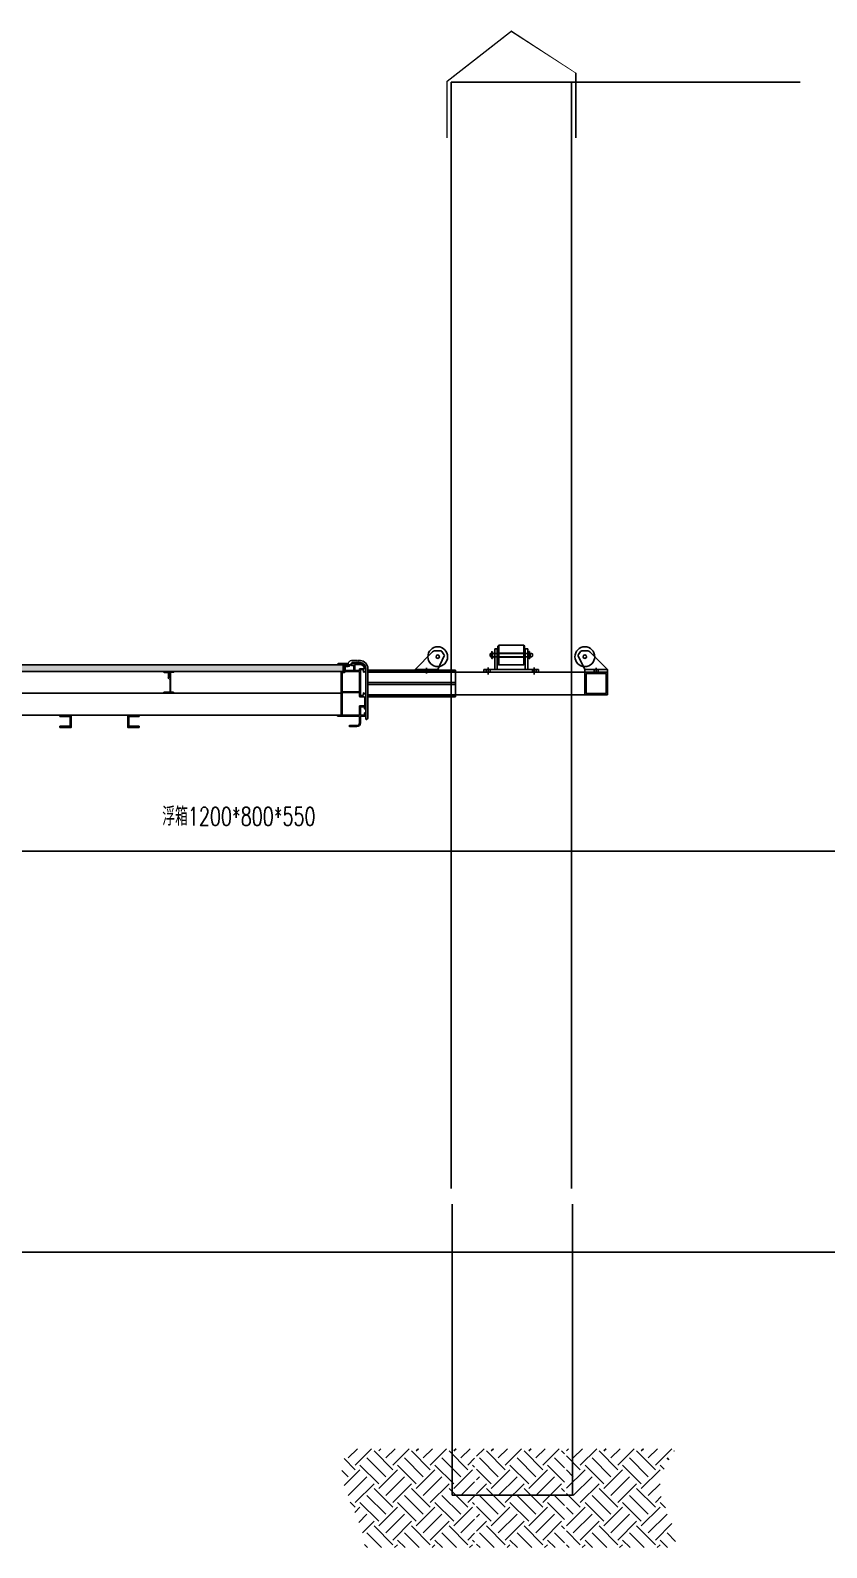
# Model space of a CAD drawing. Header units: millimetres. Extents: x -1612139 to -1300424, y 1145038 to 1536160.
# Drawn here: x -1482364 to -1479549, y 1193859 to 1199223 of the extents above; entities that cross this region are included whole.
import ezdxf

# ---------------------------------------------------------------- set-up
doc = ezdxf.new("R2010")
doc.units = ezdxf.units.MM
doc.header["$LTSCALE"] = 1000
for name, pattern in [('( Border )', [21, 6, -3, 6, -3, 0, -3]), ('CENTER2', [28.574999999999992, 19.05, -3.174999999999998, 3.174999999999998, -3.174999999999998]), ('DASHED2', [9.524999999999995, 6.349999999999998, -3.174999999999998])]:
    doc.linetypes.add(name, pattern=pattern)
doc.layers.get('0').update_dxf_attribs({"linetype": 'CONTINUOUS'})
for name, color, linetype in [('PUB_DIM', 3, 'CONTINUOUS'), ('W-STEEL_KEEL钢龙骨', 5, 'CONTINUOUS'), ('ZJ', 251, 'CONTINUOUS'), ('中实线', 1, 'CONTINUOUS'), ('固定锚', 5, 'CONTINUOUS'), ('结构', 1, 'CONTINUOUS')]:
    doc.layers.add(name, color=color, linetype=linetype)
doc.styles.get("Standard").update_dxf_attribs({"font": 'simplex.shx', "width": 0.7, "bigfont": 'hztxt.shx'})

# ---------------------------------------------------------------- blocks, each defined once
blk = doc.blocks.new('*U92')
blk.add_lwpolyline([(-12, 0), (-12, 2.5), (12, 2.5), (12, 0)], close=True)
blk = doc.blocks.new('*U24')
at = {"color": 8, "linetype": 'Continuous', "lineweight": 15}
for p, q in [((-1.027192569659443, 1.914682352941182), (-2.116227863777091, 0.9573411764705992)), ((0, 1.449999999999999), (0, -1.449999999999999)), ((-1.027192569659409, -1.914682352941147), (-2.116227863777091, -0.9573411764705652))]:
    blk.add_line(p, q, dxfattribs=at)
at = {"color": 7, "linetype": 'Continuous', "lineweight": 15}
for p, q in [((16, 1.449999999999999), (0, 1.449999999999999)), ((0, 1.73e-14), (18.50810810810811, 3.13e-14)), ((16, 1.449999999999999), (16, 1.73e-14)), ((18.50810810810813, -1.449999999999985), (18.50810810810811, 3.13e-14)), ((3.47e-14, -1.449999999999999), (18.50810810810813, -1.449999999999985))]:
    blk.add_line(p, q, dxfattribs=at)
for centre, radius, start, end in [((-3.205263157894775, 1.73e-14), 2.900000000000033, 41.31782012661325, 318.6821798733868), ((-3.205263157894775, 1.73e-14), 1.45000000000001, 41.31782012661325, 318.6821798733868), ((0, 2.817659279778462), 2.817659279778443, 221.3178201266143, 270), ((0, -2.817659279778427), 2.817659279778443, 90, 138.6821798733832), ((0, 2.817659279778462), 1.367659279778462, 221.3178201266143, 270), ((0, -2.817659279778427), 1.367659279778427, 90, 138.6821798733832)]:
    blk.add_arc(centre, radius, start, end, dxfattribs=at)
blk = doc.blocks.new('5632.')
for p, q in [((865972.7577480647, -129944.8268070182), (865995.8249615186, -129992.1216033775)), ((865980.8735029197, -129928.5214834217), (865973.7819724404, -129939.0348313285)), ((866075.8249615186, -129992.1216033775), (866013.753893707, -129930.0505355656))]:
    blk.add_line(p, q)
at = {"color": 0}
for p, q in [((866006.682825895, -129927.1216033775), (865984.3432487755, -129927.1216033775)), ((866075.8249615186, -129992.1216033775), (865995.8249615186, -129992.1216033775)), ((865995.8249615186, -129992.1216033775), (865995.8249615186, -130002.1216033775)), ((865995.8249615186, -130002.1216033775), (866075.8249615186, -130002.1216033775)), ((866075.8249615186, -130002.1216033775), (866075.8249615186, -129992.1216033775))]:
    blk.add_line(p, q, dxfattribs=at)
for radius in [35, 6]:
    blk.add_circle((865995.8249615186, -129947.3343983071), radius)
for centre, radius, start, end in [((865977.2517182962, -129942.6349512843), 5, 133.943538768999, 205.9999999985835), ((865984.3432487755, -129932.1216033775), 5, 90, 133.943538768999), ((866006.682825895, -129937.1216033775), 10, 45, 90)]:
    blk.add_arc(centre, radius, start, end)
blk = doc.blocks.new('0321')
for p, q in [((652261.2536547338, -254661.6556131152), (652261.2536547338, -254971.3788769754)), ((652261.2536547338, -254661.6556131152), (652269.2536547338, -254661.6556131152)), ((652269.2536547338, -254661.6556131152), (652269.2536547338, -254971.3788769754)), ((652261.2536547338, -254971.3788769754), (652269.2536547338, -254971.3788769754))]:
    blk.add_line(p, q)
blk = doc.blocks.new('$matou$00000085')
at = {"color": 0, "lineweight": 5}
for p, q in [((-17.49999999930151, 35.99999999892316, 1e-08), (-17.49999999930151, 36.99999999985448, 1e-08)), ((-4.250000000698492, 33.55000000059954, 1e-08), (-4.250000000698492, 35.00008765407256, 1e-08)), ((-1.171370126772672, 13.17157287508599, 1e-08), (-3.499999999767169, 13.17157287508599, 1e-08))]:
    blk.add_line(p, q, dxfattribs=at)
at = {"color": 0, "lineweight": 0, "ltscale": 0.5}
blk.add_arc((-1.506912039127201, 17.22837326055742, 1e-08), 4.07065323290344, 274.7282272451005, 349.8472424759904, dxfattribs=at)
at = {"layer": '结构', "color": 0, "linetype": 'ByBlock', "lineweight": 0, "ltscale": 0.5}
for p, q in [((-7.249999999301508, 37.99999999892316, 1e-08), (-16.49999999930151, 37.99999999985448, 1e-08)), ((-16.49999999930151, 34.99999999985448, 1e-08), (-8.49999999976717, 34.99999999985448, 1e-08)), ((-7.499999999767169, -34.00000000014552, 1e-08), (-7.499999999767169, 33.99999999985448, 1e-08)), ((-4.65000000060536, 33.30000000059954, 1e-08), (-4.250000000698492, 33.55000000059954, 1e-08)), ((-4.250000000698492, 33.05000000059954, 1e-08), (-4.65000000060536, 33.30000000059954, 1e-08)), ((-4.649999999674037, 31.49999999985448, 1e-08), (-4.250000000698492, 31.74999999892316, 1e-08)), ((-4.250000000698492, 31.24999999985448, 1e-08), (-4.649999999674037, 31.49999999985448, 1e-08)), ((-4.249999999767169, 31.04999999966822, 1e-08), (-4.649999999674037, 30.79999999966822, 1e-08)), ((-4.649999999674037, 30.79999999966822, 1e-08), (-4.249999999767169, 30.54999999966822, 1e-08)), ((-4.249999999767169, 29.24999999985448, 1e-08), (-4.649999999674037, 28.99999999985448, 1e-08)), ((-4.649999999674037, 28.99999999985448, 1e-08), (-4.249999999767169, 28.74999999985448, 1e-08)), ((-4.249999999767169, 25.64999999929569, 1e-08), (-4.649999999674037, 25.39999999929569, 1e-08)), ((-4.649999999674037, 25.39999999929569, 1e-08), (-4.249999999767169, 25.14999999929569, 1e-08)), ((-4.249999999767169, 23.84999999948195, 1e-08), (-4.649999999674037, 23.59999999948195, 1e-08)), ((-4.649999999674037, 23.59999999948195, 1e-08), (-4.249999999767169, 23.34999999948195, 1e-08)), ((-4.249999999767169, 22.04999999966822, 1e-08), (-4.649999999674037, 21.79999999966822, 1e-08)), ((-4.649999999674037, 21.79999999966822, 1e-08), (-4.249999999767169, 21.54999999966822, 1e-08)), ((-4.249999999767169, 20.24999999985448, 1e-08), (-4.649999999674037, 19.99999999985448, 1e-08)), ((-4.649999999674037, 19.99999999985448, 1e-08), (-4.249999999767169, 19.74999999985448, 1e-08)), ((-4.249999999767169, 27.44999999910942, 1e-08), (-4.64910789183341, 27.20055756703368, 1e-08)), ((-4.64910789183341, 27.20055756703368, 1e-08), (-4.249999999767169, 26.94999999910942, 1e-08)), ((-4.499999999767169, -34.00000000014552, 1e-08), (-4.499999999767169, 12.17157287508599, 1e-08)), ((-4.250000000698492, 31.74999999892316, 1e-08), (-4.250000000698492, 33.05000000059954, 1e-08)), ((-4.249999999767169, 31.34999999948195, 1e-08), (-4.249999999767169, 31.04999999966822, 1e-08)), ((-4.249999999767169, 30.54999999966822, 1e-08), (-4.249999999767169, 29.24999999985448, 1e-08)), ((-4.249999999767169, 28.74999999985448, 1e-08), (-4.249999999767169, 27.44999999910942, 1e-08)), ((-4.249999999767169, 26.94999999910942, 1e-08), (-4.249999999767169, 25.64999999929569, 1e-08)), ((-4.249999999767169, 25.14999999929569, 1e-08), (-4.249999999767169, 23.84999999948195, 1e-08)), ((-4.249999999767169, 23.34999999948195, 1e-08), (-4.249999999767169, 22.04999999966822, 1e-08)), ((-4.249999999767169, 21.54999999966822, 1e-08), (-4.249999999767169, 20.24999999985448, 1e-08)), ((-4.249999999767169, 19.74999999985448, 1e-08), (-4.249999999767169, 19.20000000004075, 1e-08)), ((-0.7499999988358468, 33.55000000059954, 1e-08), (-0.7499999988358468, 35.00008765407256, 1e-08)), ((-0.349999998928979, 33.30000000059954, 1e-08), (-0.7499999988358468, 33.55000000059954, 1e-08)), ((-0.7499999988358468, 33.05000000059954, 1e-08), (-0.349999998928979, 33.30000000059954, 1e-08)), ((-0.7499999988358468, 31.74999999892316, 1e-08), (-0.7499999988358468, 33.05000000059954, 1e-08)), ((-0.3499999998603016, 31.49999999985448, 1e-08), (-0.7499999988358468, 31.74999999892316, 1e-08)), ((-0.7499999988358468, 31.24999999985448, 1e-08), (-0.3499999998603016, 31.49999999985448, 1e-08)), ((-0.7499999997671694, 29.94999999910942, 1e-08), (-0.7499999988358468, 31.24999999985448, 1e-08)), ((-0.3499999998603016, 29.69999999910942, 1e-08), (-0.7499999997671694, 29.94999999910942, 1e-08)), ((-0.7499999997671694, 29.44999999910942, 1e-08), (-0.3499999998603016, 29.69999999910942, 1e-08)), ((-0.7499999997671694, 28.14999999929569, 1e-08), (-0.7499999997671694, 29.44999999910942, 1e-08)), ((-0.3499999998603016, 27.89999999929569, 1e-08), (-0.7499999997671694, 28.14999999929569, 1e-08)), ((-0.7499999997671694, 27.64999999929569, 1e-08), (-0.3499999998603016, 27.89999999929569, 1e-08)), ((-0.7499999997671694, 26.34999999948195, 1e-08), (-0.7499999997671694, 27.64999999929569, 1e-08)), ((-0.3499999998603016, 26.09999999948195, 1e-08), (-0.7499999997671694, 26.34999999948195, 1e-08)), ((-0.7499999997671694, 25.84999999948195, 1e-08), (-0.3499999998603016, 26.09999999948195, 1e-08)), ((-0.7499999997671694, 24.54999999966822, 1e-08), (-0.7499999997671694, 25.84999999948195, 1e-08)), ((-0.3499999998603016, 24.29999999966822, 1e-08), (-0.7499999997671694, 24.54999999966822, 1e-08)), ((-0.7499999997671694, 24.04999999966822, 1e-08), (-0.3499999998603016, 24.29999999966822, 1e-08)), ((-0.7499999997671694, 22.74999999985448, 1e-08), (-0.7499999997671694, 24.04999999966822, 1e-08)), ((-0.3499999998603016, 22.49999999985448, 1e-08), (-0.7499999997671694, 22.74999999985448, 1e-08)), ((-0.7499999997671694, 22.24999999985448, 1e-08), (-0.3499999998603016, 22.49999999985448, 1e-08)), ((-0.7499999997671694, 22.24999999985448, 1e-08), (-0.7499999997671694, 22.24999999985448, 1e-08)), ((-0.7499999997671694, 20.95000000004075, 1e-08), (-0.7499999997671694, 22.24999999985448, 1e-08)), ((-0.3499999998603016, 20.70000000004075, 1e-08), (-0.7499999997671694, 20.95000000004075, 1e-08)), ((-0.7499999997671694, 20.45000000004075, 1e-08), (-0.3499999998603016, 20.70000000004075, 1e-08)), ((-0.7499999997671694, 19.20000000004075, 1e-08), (-0.7499999997671694, 20.45000000004075, 1e-08)), ((2.249999999767169, 37.99999999892316, 1e-08), (16.49999999976717, 37.99999999985448, 1e-08)), ((2.500000000232831, 33.99999999985448, 1e-08), (2.500000000232831, 16.51082629204029, 1e-08)), ((16.49999999976717, 34.99999999985448, 1e-08), (3.500000000232831, 34.99999999985448, 1e-08)), ((17.49999999976717, 36.99999999985448, 1e-08), (17.49999999976717, 35.99999999892316, 1e-08)), ((-17.49999999976717, -37.50000000014552, 1e-08), (-17.49999999976717, -35.50000000014552, 1e-08)), ((-16.99999999976717, -35.00000000014552, 1e-08), (-8.49999999976717, -35.00000000014552, 1e-08)), ((16.99999999976717, -38.00000000014552, 1e-08), (-16.99999999976717, -38.00000000014552, 1e-08)), ((-3.499999999767169, -35.00000000014552, 1e-08), (16.99999999976717, -35.00000000014552, 1e-08)), ((17.49999999976717, -35.50000000014552, 1e-08), (17.49999999976717, -37.50000000014552, 1e-08))]:
    blk.add_line(p, q, dxfattribs=at)
for centre, radius, start, end in [((-16.49999999930151, 36.99999999985448, 1e-08), 1, 90, 180), ((-16.49999999976717, 35.99999999938882, 1e-08), 0.9999999995343388, 180.0000000266804, 270.0000000266804), ((-8.49999999976717, 33.99999999985448, 1e-08), 1, 0, 90), ((-7.24991234682966, 35.00008765410166, 1e-08), 2.999912346087512, 0, 90.00167408336789), ((-3.499999999767169, 12.17157287508599, 1e-08), 1, 90, 180), ((-2.499999999767169, 19.20000000004075, 1e-08), 1.75, 180, 0), ((2.249912347178906, 35.00008765410166, 1e-08), 2.999912346087512, 89.998325909962, 180.0000000016675), ((3.500000000232831, 33.99999999985448, 1e-08), 1, 90, 180), ((16.49999999976717, 36.99999999985448, 1e-08), 1, 0, 90), ((16.50000000023283, 35.99999999938882, 1e-08), 0.9999999995343388, 269.9999999733196, 359.9999999733196), ((-16.99999999976717, -35.50000000014552, 1e-08), 0.500000000014552, 90.0000000066701, 179.9999999983325), ((-16.99999999976717, -37.50000000014552, 1e-08), 0.4999999999854481, 179.9999999983325, 270.0000000066701), ((-8.49999999976717, -34.00000000014552, 1e-08), 1, 270, 0), ((-3.499999999767169, -34.00000000014552, 1e-08), 1, 180, 270), ((16.99999999976717, -35.50000000014552, 1e-08), 0.5, 0, 90), ((16.99999999976717, -37.50000000014552, 1e-08), 0.5, 270, 0)]:
    blk.add_arc(centre, radius, start, end, dxfattribs=at)

msp = doc.modelspace()

# ---------------------------------------------------------------- hatches: boundary and pattern name
at = {"lineweight": -3}
h = msp.add_hatch(dxfattribs=at)
h.set_pattern_fill('AR-HBONE', color=43, scale=0.2509842519685039)
h.set_pattern_definition([(45, (-1546161.62858865, 1273110.394702266), (3.6e-15, 36.06244584051392), [76.5, -25.5]), (135, (-1546143.59737802, 1273128.425912896), (3.6e-15, 36.06244584051392), [76.5, -25.5])])
h.paths.add_polyline_path([(-1481257.79815203, 1196956.382608378), (-1481257.79815203, 1196979.481033575), (-1485093.560478293, 1196979.481033575), (-1485093.560478293, 1196956.382608378)])
at = {"layer": '固定锚'}
h = msp.add_hatch(dxfattribs=at)
h.set_pattern_fill('土壤', color=256, scale=25, angle=45, style=0)
h.set_pattern_definition([(45, (-4259614.714797509, 789508.7522253438), (1.4210854715202e-14, 132.5825214724777), [93.75, -93.75]), (45, (-4259639.574020285, 789533.6114481201), (1.4210854715202e-14, 132.5825214724777), [93.75, -93.75]), (45, (-4259664.43324306, 789558.4706708963), (1.4210854715202e-14, 132.5825214724777), [93.75, -93.75]), (135, (-4259664.43324306, 789575.0434860804), (-132.5825214724777, 2.842170943040401e-14), [93.75, -93.75]), (135, (-4259639.574020285, 789599.9027088562), (-132.5825214724777, 2.842170943040401e-14), [93.75, -93.75]), (135, (-4259614.714797509, 789624.7619316324), (-132.5825214724777, 2.842170943040401e-14), [93.75, -93.75])])
edge = h.paths.add_edge_path()
edge.add_line((-1480793.603152497, 1193858.573238201), (-1480793.603152498, 1194208.526295838))
edge.add_line((-1480793.603152498, 1194208.526295838), (-1481233.203907254, 1194208.526295838))
edge.add_spline(control_points=[(-1481233.203907254, 1194208.526295838), (-1481246.012484895, 1194192.005923978), (-1481301.743498223, 1194092.421188098), (-1481180.466032132, 1193949.308016059), (-1481182.48955804, 1193858.573238201)], knot_values=[89.38232429021997, 89.38232429021997, 89.38232429021997, 89.38232429021997, 152.2776366865971, 451.6259948687795, 451.6259948687795, 451.6259948687795, 451.6259948687795], degree=3, periodic=0)
edge.add_line((-1481182.489558039, 1193858.573238201), (-1480793.603152497, 1193858.573238201))
h.paths.add_polyline_path([(-1480475.603152497, 1194208.526295838), (-1480786.603152497, 1194208.526295838), (-1480786.603152497, 1193858.573238201), (-1480475.603152497, 1193858.573238201)])
edge = h.paths.add_edge_path()
edge.add_spline(control_points=[(-1480084.41567854, 1193858.573238201), (-1480083.065457292, 1193876.179707983), (-1480084.693706651, 1193945.655835552), (-1480168.988374702, 1194063.170914959), (-1480116.297941036, 1194159.720649324), (-1480081.383324199, 1194208.526295838)], knot_values=[54.86285347169581, 54.86285347169581, 54.86285347169581, 54.86285347169581, 107.9510079359715, 265.8358937584958, 429.1094820397119, 429.1094820397119, 429.1094820397119, 429.1094820397119], degree=3, periodic=0)
edge.add_line((-1480081.383324199, 1194208.526295838), (-1480468.603152498, 1194208.526295838))
edge.add_line((-1480468.603152498, 1194208.526295838), (-1480468.603152498, 1193858.573238201))
edge.add_line((-1480468.603152498, 1193858.573238201), (-1480084.415678541, 1193858.573238201))

# ---------------------------------------------------------------- linework, layer by layer
at = {"color": 0}
for p, q in [((-1480738.869913937, 1197018.461733406), (-1480735.869913937, 1197020.193784214)), ((-1480738.869913937, 1197009.925835022), (-1480738.869913937, 1197018.461733406)), ((-1480735.869913937, 1197020.193784214), (-1480591.869913937, 1197020.193784214)), ((-1480733.916772498, 1197008.193784214), (-1480733.916772498, 1197020.193784214)), ((-1480722.369913937, 1196963.799430871), (-1480722.369913937, 1197036.193784214)), ((-1480722.369913937, 1197036.193784214), (-1480713.369913937, 1197036.193784214)), ((-1480713.369913937, 1196963.799430871), (-1480713.369913937, 1197036.193784214)), ((-1480614.369913937, 1196963.799430871), (-1480614.369913937, 1197036.193784214)), ((-1480614.369913937, 1197036.193784214), (-1480605.369913937, 1197036.193784214)), ((-1480605.369913937, 1196963.799430871), (-1480605.369913937, 1197036.193784214)), ((-1480596.869913955, 1197008.193784214), (-1480596.869913955, 1197020.193784214)), ((-1480591.869913937, 1197020.193784214), (-1480588.869913937, 1197018.461733406)), ((-1480588.869913937, 1197018.461733406), (-1480588.869913937, 1197009.925835022)), ((-1481248.898313934, 1196975.121490871), (-1481248.898313934, 1196979.121490872)), ((-1481247.898313934, 1196980.121490871), (-1481242.761707234, 1196980.121490871)), ((-1481240.098604982, 1196974.121490871), (-1481247.898313934, 1196974.121490871)), ((-1481228.878134057, 1196980.125721826), (-1481242.933252167, 1196980.125721826)), ((-1481228.793124904, 1196994.575847899), (-1481217.786489989, 1196994.575712052)), ((-1481225.572659024, 1196987.575842351), (-1481197.368552518, 1196987.575842351)), ((-1481216.631851783, 1196994.575510623), (-1481215.791996167, 1196994.575500257)), ((-1481214.633406015, 1196994.575485957), (-1481213.790694776, 1196994.575475556)), ((-1481212.634502492, 1196994.575461287), (-1481211.789696278, 1196994.57545086)), ((-1481210.635400036, 1196994.575436613), (-1481209.788854584, 1196994.575426165)), ((-1481208.636178765, 1196994.575411938), (-1481207.788113106, 1196994.575401471)), ((-1481206.636876165, 1196994.575387262), (-1481205.787442821, 1196994.575376778)), ((-1481204.637513375, 1196994.575362585), (-1481203.786826487, 1196994.575352086)), ((-1481202.629455365, 1196994.57552498), (-1481197.183016587, 1196994.575494856)), ((-1481177.898655145, 1196820.658685063), (-1481177.898655146, 1196967.582868806)), ((-1481170.898632307, 1196967.584980569), (-1481170.898632307, 1196847.158685063)), ((-1480760.369913955, 1196963.799430871), (-1480760.369913955, 1196953.799430871)), ((-1480738.369913955, 1196963.799430871), (-1480760.369913955, 1196963.799430871)), ((-1480567.369913919, 1196963.799430871), (-1480745.551559238, 1196963.799430871)), ((-1480735.869913937, 1197008.193784214), (-1480738.869913937, 1197009.925835022)), ((-1480591.869913937, 1197008.193784214), (-1480735.869913937, 1197008.193784214)), ((-1480588.869913937, 1197009.925835022), (-1480591.869913937, 1197008.193784214)), ((-1480323.869913945, 1196953.799430871), (-1481170.898632307, 1196953.799430871)), ((-1480567.369913919, 1196953.799430871), (-1480760.369913955, 1196953.799430871)), ((-1481170.898632307, 1196883.992999639), (-1481170.898632307, 1196805.158685063)), ((-1480323.869913945, 1196873.799430871), (-1481170.898632307, 1196873.799430871)), ((-1481177.898655146, 1196788.325869469), (-1481177.898655146, 1196819.492999639)), ((-1481177.540076502, 1196820.217263708), (-1481177.840076501, 1196820.517263707)), ((-1481177.840076502, 1196819.634420995), (-1481177.540076502, 1196819.934420995)), ((-1481171.25721095, 1196804.717263708), (-1481170.95721095, 1196805.017263707)), ((-1481170.95721095, 1196804.134420995), (-1481171.25721095, 1196804.434420995)), ((-1481170.898632307, 1196803.992999639), (-1481170.898632307, 1196791.325869469)), ((-1481176.559723522, 1196786.575543805), (-1481174.700421665, 1196786.575543805)), ((-1481175.898632307, 1196786.325869469), (-1481175.898655146, 1196786.325869469))]:
    msp.add_line(p, q, dxfattribs=at)
for p, q in [((-1480710.869913937, 1197046.193784214), (-1480707.869913937, 1197049.193784214)), ((-1480710.869913937, 1196982.193784214), (-1480710.869913937, 1197046.193784214)), ((-1480707.869913937, 1197049.193784214), (-1480619.869913937, 1197049.193784214)), ((-1480707.869913937, 1196979.193784214), (-1480707.869913937, 1197049.193784214)), ((-1480619.869913937, 1197049.193784214), (-1480616.869913937, 1197046.193784214)), ((-1480619.869913937, 1196979.193784214), (-1480619.869913937, 1197049.193784214)), ((-1480616.869913937, 1197046.193784214), (-1480616.869913937, 1196982.193784214)), ((-1480707.869913937, 1196979.193784214), (-1480710.869913937, 1196982.193784214)), ((-1480619.869913937, 1196979.193784214), (-1480707.869913937, 1196979.193784214)), ((-1480616.869913937, 1196982.193784214), (-1480619.869913937, 1196979.193784214)), ((-1480323.869913945, 1196953.799430871), (-1480323.869913945, 1196873.799430871))]:
    msp.add_line(p, q)
at = {"linetype": 'DASHED2'}
for p, q in [((-1480707.869913937, 1197021.193784214), (-1480616.869913937, 1197021.193784214)), ((-1480970.869913929, 1196953.799430871), (-1480970.869913929, 1196963.799430871)), ((-1480956.869913929, 1196953.799430871), (-1480956.869913929, 1196963.799430871)), ((-1480752.369913955, 1196963.799430871), (-1480752.369913955, 1196953.79943087)), ((-1480738.369913955, 1196963.799430871), (-1480738.369913955, 1196953.79943087)), ((-1480707.869913937, 1197007.193784214), (-1480616.869913937, 1197007.193784214)), ((-1480589.369913919, 1196963.799430871), (-1480589.369913919, 1196953.79943087)), ((-1480575.369913919, 1196963.799430871), (-1480575.369913919, 1196953.79943087)), ((-1480370.869913945, 1196953.799430871), (-1480370.869913945, 1196963.799430871)), ((-1480356.869913945, 1196953.799430871), (-1480356.869913945, 1196963.799430871))]:
    msp.add_line(p, q, dxfattribs=at)
at = {"color": 7, "linetype": 'Continuous', "lineweight": 15}
for p, q in [((-1480600.819913955, 1197024.193784214), (-1480600.819913955, 1197008.193784214)), ((-1480600.819913955, 1197024.193784214), (-1480599.369913955, 1197024.193784214)), ((-1480597.919913955, 1197026.701892322), (-1480599.369913955, 1197026.701892322)), ((-1480599.369913955, 1197008.193784214), (-1480599.369913955, 1197026.701892322)), ((-1480597.919913955, 1197008.193784214), (-1480597.919913955, 1197026.701892322))]:
    msp.add_line(p, q, dxfattribs=at)
at = {"color": 3, "lineweight": -3}
for p, q in [((-1481268.812501144, 1196984.794028913), (-1481271.188164944, 1196984.794028913)), ((-1481266.077511626, 1196984.270396821), (-1481265.776330512, 1196984.735219649)), ((-1481264.654774983, 1196984.735219648), (-1481264.353593873, 1196984.270396821)), ((-1481264.06963761, 1196984.270396821), (-1481263.768456497, 1196984.735219649)), ((-1481262.061763594, 1196984.270396821), (-1481261.760582481, 1196984.735219649)), ((-1481248.454905711, 1196984.794028913), (-1481253.587108289, 1196984.794028913)), ((-1481242.933252167, 1196977.967257259), (-1481242.933252167, 1196982.284186393)), ((-1481228.878134057, 1196982.284186393), (-1481228.878134057, 1196977.96725726)), ((-1481218.224277935, 1196984.794028913), (-1481223.356480514, 1196984.794028913)), ((-1481218.224277935, 1196984.794028913), (-1481220.056074237, 1196984.794028913)), ((-1481217.781118693, 1196984.270396821), (-1481218.082299806, 1196984.735219649)), ((-1481215.773244677, 1196984.270396821), (-1481216.07442579, 1196984.735219649)), ((-1481215.188107305, 1196984.735219648), (-1481215.489288413, 1196984.270396821)), ((-1481213.765370661, 1196984.270396821), (-1481214.066551775, 1196984.735219649)), ((-1481265.521834844, 1196955.177887181), (-1481265.521834844, 1196917.613418251)), ((-1481202.773511245, 1196959.711577945), (-1481215.322895219, 1196959.698520061)), ((-1481197.253946933, 1196917.613418251), (-1481197.253946933, 1196960.698787748)), ((-1481178.179315161, 1196852.10615199), (-1481178.179315161, 1196870.934876049)), ((-1481265.521834844, 1196850.935877253), (-1481265.521834844, 1196801.575524976))]:
    msp.add_line(p, q, dxfattribs=at)
at = {"color": 3, "linetype": 'CENTER2', "ltscale": 0.5}
for p, q in [((-1480963.869913929, 1196948.799430871), (-1480963.869913929, 1196968.799430871)), ((-1480745.369913955, 1196969.899001102), (-1480745.369913955, 1196945.600511501)), ((-1480582.369913919, 1196969.899001102), (-1480582.369913919, 1196945.600511501)), ((-1480363.869913945, 1196948.799430871), (-1480363.869913945, 1196968.799430871))]:
    msp.add_line(p, q, dxfattribs=at)
at = {"color": 8, "linetype": 'Continuous', "lineweight": 15}
for p, q in [((-1480601.284596308, 1197007.166591644), (-1480600.327255132, 1197006.07755635)), ((-1480600.819913955, 1197008.193784214), (-1480597.919913955, 1197008.193784214)), ((-1480597.455231602, 1197007.166591644), (-1480598.412572779, 1197006.07755635))]:
    msp.add_line(p, q, dxfattribs=at)
at = {"color": 0, "linetype": '( Border )'}
msp.add_line((-1480567.369913919, 1196963.799430871), (-1480567.369913919, 1196953.79943087), dxfattribs=at)
at = {"color": 4}
for p, q in [((-1480860.898632307, 1196961.299430871), (-1481170.898632307, 1196961.299430871)), ((-1480860.898632307, 1196961.299430871), (-1480860.898632307, 1196866.299430871)), ((-1480860.898632307, 1196866.299430871), (-1481170.898632307, 1196866.299430871))]:
    msp.add_line(p, q, dxfattribs=at)
at = {"color": 253, "linetype": 'CENTER2', "true_color": 0xadadad}
for p, q in [((-1480860.898632307, 1196955.299430871), (-1481170.898632307, 1196955.299430871)), ((-1480860.898632307, 1196872.299430871), (-1481170.898632307, 1196872.299430871))]:
    msp.add_line(p, q, dxfattribs=at)
at = {"color": 1, "lineweight": -3}
for p, q in [((-1483078.179315161, 1196879.575524976), (-1481265.521834844, 1196879.575524976)), ((-1481265.521834844, 1196801.575524976), (-1483090.836795479, 1196801.575524976))]:
    msp.add_line(p, q, dxfattribs=at)
at = {"const_width": 5}
msp.add_lwpolyline([(-1480890.687117413, 1198842.519858039), (-1480890.687117413, 1199042.519858039), (-1480663.685126569, 1199219.819494634), (-1480435.687117414, 1199042.519858039), (-1480435.687117413, 1198842.519858039)], dxfattribs=at)
at = {"color": 43}
msp.add_lwpolyline([(-1485098.560478293, 1196979.481033575), (-1481257.79815203, 1196979.481033575), (-1481257.79815203, 1196956.382608378), (-1485098.560478293, 1196956.382608378)], close=True, dxfattribs=at)
at = {"color": 3, "lineweight": -3}
for points in [[(-1481278.573015946, 1196982.284186393), (-1481278.573015946, 1196981.983005294, 0.414213562373095), (-1481278.372228545, 1196981.782217893), (-1481255.482464766, 1196981.782217893)], [(-1481268.812501144, 1196984.794028913, -0.1989123610929312), (-1481268.670523014, 1196984.735219648), (-1481268.369341905, 1196984.270396821)], [(-1481268.085385642, 1196984.270396821), (-1481267.784204528, 1196984.735219649, -0.1989123596308138), (-1481267.642226399, 1196984.794028913), (-1481266.804627128, 1196984.794028913, -0.1989123610929312), (-1481266.662648999, 1196984.735219648), (-1481266.361467889, 1196984.270396821)], [(-1481265.634352384, 1196984.794028913), (-1481264.796753113, 1196984.794028913, -0.1989123610929312), (-1481264.654774982, 1196984.735219648)], [(-1481265.521834844, 1196955.177887181, -0.414213562373095), (-1481264.517897836, 1196956.181824188), (-1481255.482464766, 1196956.181824188, 0.414213562373095), (-1481254.478527758, 1196957.185761196), (-1481254.478527758, 1196980.778280884, 0.414213562373095), (-1481255.482464766, 1196981.782217892)], [(-1481263.626478368, 1196984.794028913), (-1481262.788879097, 1196984.794028913, -0.1989123610929312), (-1481262.646900967, 1196984.735219648), (-1481262.345719858, 1196984.270396821)], [(-1481261.618604352, 1196984.794028913), (-1481260.781005081, 1196984.794028913, -0.1989123610929312), (-1481260.639026951, 1196984.735219648), (-1481260.337845842, 1196984.270396821)], [(-1481260.053889579, 1196984.270396821), (-1481259.752708465, 1196984.735219649, -0.1989123596308138), (-1481259.610730337, 1196984.794028913), (-1481258.773131066, 1196984.794028913, -0.1989123610929312), (-1481258.631152935, 1196984.735219648), (-1481258.329971826, 1196984.270396821)], [(-1481258.046015563, 1196984.270396821), (-1481257.74483445, 1196984.735219649, -0.1989123596308138), (-1481257.602856321, 1196984.794028913), (-1481256.76525705, 1196984.794028913, -0.1989123610929312), (-1481256.62327892, 1196984.735219648), (-1481256.32209781, 1196984.270396821)], [(-1481256.038141547, 1196984.270396821), (-1481255.736960434, 1196984.735219649, -0.1989123596308138), (-1481255.594982305, 1196984.794028913), (-1481254.757383034, 1196984.794028913, -0.1989123610929312), (-1481254.615404904, 1196984.735219648), (-1481254.314223795, 1196984.270396821)], [(-1481254.030267532, 1196984.270396821), (-1481253.729086418, 1196984.735219649, -0.1989123596308138), (-1481253.587108289, 1196984.794028913), (-1481251.755311987, 1196984.794028913)], [(-1481236.490830481, 1196959.695603716), (-1481249.960811222, 1196959.695603716, -0.414213562373095), (-1481250.96474823, 1196960.699540724), (-1481250.96474823, 1196976.76253285, -0.414213562373095), (-1481249.960811222, 1196977.766469858), (-1481243.134039569, 1196977.766469858)], [(-1481235.320555743, 1196959.695603716), (-1481221.850575002, 1196959.695603716, 0.414213562373095), (-1481220.846637994, 1196960.699540724), (-1481220.846637994, 1196976.76253285, 0.414213562373095), (-1481221.850575002, 1196977.766469858), (-1481228.677346656, 1196977.766469858)], [(-1481216.21640392, 1196984.794028913), (-1481217.054003191, 1196984.794028913, 0.1989123610929311), (-1481217.19598132, 1196984.735219648), (-1481217.49716243, 1196984.270396821)], [(-1481198.258055317, 1196980.778280881), (-1481198.258055317, 1196980.778280881), (-1481214.321047442, 1196980.778280881, 0.414213562373095), (-1481217.332858466, 1196977.766469858), (-1481217.332858466, 1196961.70639299, 0.4145183563666726), (-1481215.322895219, 1196959.698520061)], [(-1481214.066551774, 1196984.735219649, 0.1989123596308138), (-1481214.208529904, 1196984.794028913), (-1481215.046129175, 1196984.794028913)], [(-1481211.757496645, 1196984.270396821), (-1481212.058677759, 1196984.735219649, 0.1989123596308138), (-1481212.200655888, 1196984.794028913), (-1481213.038255159, 1196984.794028913, 0.1989123610929311), (-1481213.180233289, 1196984.735219648), (-1481213.481414398, 1196984.270396821)], [(-1481209.749622629, 1196984.270396821), (-1481210.050803743, 1196984.735219649, 0.1989123596308138), (-1481210.192781872, 1196984.794028913), (-1481211.030381143, 1196984.794028913, 0.1989123610929311), (-1481211.172359273, 1196984.735219648), (-1481211.473540382, 1196984.270396821)], [(-1481207.741748614, 1196984.270396821), (-1481208.042929727, 1196984.735219649, 0.1989123596308138), (-1481208.184907856, 1196984.794028913), (-1481209.022507127, 1196984.794028913, 0.1989123610929311), (-1481209.164485258, 1196984.735219648), (-1481209.465666366, 1196984.270396821)], [(-1481205.733874598, 1196984.270396821), (-1481206.035055711, 1196984.735219649, 0.1989123596308138), (-1481206.177033841, 1196984.794028913), (-1481207.014633112, 1196984.794028913, 0.1989123610929311), (-1481207.156611242, 1196984.735219648), (-1481207.457792351, 1196984.270396821)], [(-1481203.726000582, 1196984.270396821), (-1481204.027181696, 1196984.735219649, 0.1989123596308138), (-1481204.169159825, 1196984.794028913), (-1481205.006759096, 1196984.794028913, 0.1989123610929311), (-1481205.148737226, 1196984.735219648), (-1481205.449918335, 1196984.270396821)], [(-1481202.99888508, 1196984.794028913, 0.1989123610929311), (-1481203.14086321, 1196984.735219648), (-1481203.442044319, 1196984.270396821)], [(-1481182.229203127, 1196965.762004341), (-1481182.229203127, 1196965.762004341), (-1481198.759852446, 1196965.762004341, 0.414213562373095), (-1481200.767726461, 1196963.754130326), (-1481200.767726461, 1196961.719450874, -0.4139088340551434), (-1481202.773511245, 1196959.711577945)], [(-1481198.258055317, 1196984.794028913, -0.414213562373095), (-1481178.17931516, 1196964.715288755), (-1481178.17931516, 1196963.12017973)], [(-1481195.24607294, 1196962.706661748), (-1481188.323971543, 1196962.706661748, -0.3624885339468945), (-1481187.336212941, 1196961.8822309), (-1481185.993845416, 1196954.495659528)], [(-1481265.463025576, 1196917.471440117), (-1481265.161844474, 1196917.170259015, -0.414213562373095), (-1481265.161844474, 1196916.886302748), (-1481265.463025576, 1196916.585121646, 0.1989123673545936), (-1481265.521834844, 1196916.443143513), (-1481265.521834844, 1196916.443143513), (-1481265.521834844, 1196852.10615199)], [(-1481236.490830481, 1196959.695603716, -0.198912367379658), (-1481236.348852348, 1196959.636794448), (-1481236.047671245, 1196959.335613345, 0.414213562373095), (-1481235.763714979, 1196959.335613345), (-1481235.462533877, 1196959.636794448, -0.198912367379658), (-1481235.320555743, 1196959.695603716)], [(-1481197.253946934, 1196917.613418251, -0.198912367379658), (-1481197.312756202, 1196917.471440117), (-1481197.613937305, 1196917.170259015, 0.414213562373095), (-1481197.613937305, 1196916.886302748), (-1481197.312756202, 1196916.585121646, -0.198912367379658), (-1481197.253946934, 1196916.443143513)], [(-1481184.826595078, 1196880.383827097, 0.4035353152413814), (-1481185.993845416, 1196879.55939625), (-1481187.336212941, 1196872.172824878, -0.3624885339468945), (-1481188.323971543, 1196871.34839403), (-1481195.246072918, 1196871.34839403, -0.414213562373095), (-1481197.253946933, 1196873.356268046), (-1481197.253946933, 1196916.443143513)], [(-1481265.521834844, 1196879.575524976), (-1481265.521834844, 1196801.575524976, -2.414213562373095), (-1481266.023803348, 1196801.073556472), (-1481277.569078939, 1196801.073556472, 0.414213562373095), (-1481278.573015946, 1196800.069619464), (-1481278.573015946, 1196799.065682457, 0.414213562373095), (-1481277.569078939, 1196798.061745449)], [(-1481265.463025576, 1196851.964173857), (-1481265.161844474, 1196851.662992755, -0.414213562373095), (-1481265.161844474, 1196851.379036488), (-1481265.463025576, 1196851.077855386)], [(-1481182.195063193, 1196823.862926551), (-1481182.195063193, 1196830.689698205, 0.414213562373095), (-1481183.199000201, 1196831.693635212), (-1481196.245994178, 1196831.693635212, 0.414213562373095), (-1481197.249931186, 1196830.689698205), (-1481197.249931186, 1196817.219717463, -0.198912367379658), (-1481197.308740454, 1196817.07773933), (-1481197.609921556, 1196816.776558228, 0.414213562373095), (-1481197.609921556, 1196816.492601961), (-1481197.308740454, 1196816.191420858, -0.198912367379658), (-1481197.249931186, 1196816.049442725), (-1481197.249931186, 1196802.579461984, 0.414213562373095), (-1481196.245994178, 1196801.575524976), (-1481183.199000201, 1196801.575524976, 0.414213562373095), (-1481182.195063193, 1196802.579461984), (-1481182.195063193, 1196809.406233637)], [(-1481178.179315161, 1196826.171981669, -0.414213562373095), (-1481180.689157681, 1196823.662139149), (-1481181.994275791, 1196823.662139149, -0.414213562373095), (-1481182.195063193, 1196823.862926551)], [(-1481182.195063193, 1196809.406233637, -0.414213562373095), (-1481181.994275791, 1196809.607021039), (-1481180.689157681, 1196809.607021039)], [(-1481178.179315161, 1196804.085367496), (-1481178.179315161, 1196800.069619464, -0.414213562373095), (-1481180.187189177, 1196798.061745449)], [(-1481178.179315161, 1196852.10615199, -0.198912367379658), (-1481178.23812443, 1196851.964173857), (-1481178.539305532, 1196851.662992755, 0.414213562373095), (-1481178.539305532, 1196851.379036488), (-1481178.23812443, 1196851.077855386, -0.198912367379658), (-1481178.179315161, 1196850.935877253)], [(-1481277.569078939, 1196798.061745448), (-1481202.269616225, 1196798.061745448, -0.414213562373095), (-1481200.26174221, 1196796.053871433), (-1481200.26174221, 1196773.967257259, -0.414213562373095), (-1481209.29717528, 1196764.931824188)], [(-1481225.919022992, 1196761.978822433), (-1481226.220204094, 1196762.280003536, 0.414213562373095), (-1481226.504160361, 1196762.280003536), (-1481226.805341463, 1196761.978822433, -0.198912367379658), (-1481226.947319597, 1196761.920013165), (-1481235.39970886, 1196761.920013165, -0.414213562373095), (-1481236.403645868, 1196762.923950173), (-1481236.403645868, 1196763.927887181, -0.414213562373095), (-1481235.39970886, 1196764.931824188), (-1481209.29717528, 1196764.931824188)], [(-1481225.919022992, 1196761.978822433, 0.198912367379658), (-1481225.777044859, 1196761.920013165), (-1481209.29717528, 1196761.920013165)], [(-1481209.29717528, 1196761.920013165, 0.414213562373095), (-1481197.249931186, 1196773.967257259), (-1481197.249931186, 1196796.053871433, -0.414213562373095), (-1481195.24205717, 1196798.061745448), (-1481180.187189177, 1196798.061745448)]]:
    msp.add_lwpolyline(points, format="xyb", dxfattribs=at)
at = {"color": 0}
for points in [[(-1481217.795140797, 1196994.57552498, -0.1989123596032326), (-1481217.653719445, 1196994.516946341), (-1481217.353719434, 1196994.053946348, 0.4142135615051206), (-1481217.070876725, 1196994.053946348), (-1481216.770876718, 1196994.51694634, -0.1989123611169991), (-1481216.629455365, 1196994.57552498)], [(-1481215.795140797, 1196994.57552498, -0.1989123596032326), (-1481215.653719445, 1196994.516946341), (-1481215.353719434, 1196994.053946348, 0.4142135615051206), (-1481215.070876725, 1196994.053946348), (-1481214.770876718, 1196994.51694634, -0.1989123611169991), (-1481214.629455366, 1196994.57552498)], [(-1481213.795140797, 1196994.57552498, -0.1989123596032326), (-1481213.653719445, 1196994.516946341), (-1481213.353719434, 1196994.053946348, 0.4142135615051206), (-1481213.070876725, 1196994.053946348), (-1481212.770876718, 1196994.51694634, -0.1989123611169991), (-1481212.629455365, 1196994.57552498)], [(-1481211.795140797, 1196994.57552498, -0.1989123596032326), (-1481211.653719445, 1196994.516946341), (-1481211.353719434, 1196994.053946348, 0.4142135615051206), (-1481211.070876725, 1196994.053946348), (-1481210.770876718, 1196994.51694634, -0.1989123611169991), (-1481210.629455365, 1196994.57552498)], [(-1481209.795140798, 1196994.57552498, -0.1989123596032326), (-1481209.653719445, 1196994.516946341), (-1481209.353719434, 1196994.053946348, 0.4142135615051206), (-1481209.070876725, 1196994.053946348), (-1481208.770876718, 1196994.51694634, -0.1989123611169991), (-1481208.629455365, 1196994.57552498)], [(-1481207.795140797, 1196994.57552498, -0.1989123596032326), (-1481207.653719445, 1196994.516946341), (-1481207.353719434, 1196994.053946348, 0.4142135615051206), (-1481207.070876725, 1196994.053946348), (-1481206.770876718, 1196994.51694634, -0.1989123611169991), (-1481206.629455365, 1196994.57552498)], [(-1481205.795140797, 1196994.57552498, -0.1989123596032326), (-1481205.653719445, 1196994.516946341), (-1481205.353719434, 1196994.053946348, 0.4142135615051206), (-1481205.070876725, 1196994.053946348), (-1481204.770876718, 1196994.51694634, -0.1989123611169991), (-1481204.629455365, 1196994.57552498)], [(-1481203.795140797, 1196994.57552498, -0.1989123596032326), (-1481203.653719445, 1196994.516946341), (-1481203.353719434, 1196994.053946348, 0.4142135615051206), (-1481203.070876725, 1196994.053946348), (-1481202.770876718, 1196994.51694634, -0.1989123611169991), (-1481202.629455365, 1196994.57552498)]]:
    msp.add_lwpolyline(points, format="xyb", dxfattribs=at)
at = {"color": 3, "lineweight": -3}
for points in [[(-1481198.258055317, 1196984.794028913), (-1481202.998885081, 1196984.794028913), (-1481200.62322128, 1196984.794028913)], [(-1481178.179315161, 1196826.171981669), (-1481178.179315161, 1196836.623397445), (-1481178.179315161, 1196850.935877253)]]:
    msp.add_lwpolyline(points, dxfattribs=at)
for points in [[(-1481253.976559254, 1196952.668044661, 0.3563939587073388), (-1481251.02559917, 1196955.07749348, -0.3563939587073387), (-1481249.058292447, 1196956.683792692), (-1481203.779537485, 1196956.683792692, -0.414213562373095), (-1481200.767726461, 1196953.671981669), (-1481200.767726461, 1196886.408202141, -0.414213562373095), (-1481202.775600477, 1196884.400328126), (-1481258.996244293, 1196884.400328126, -0.414213562373095), (-1481262.008055317, 1196887.412139149), (-1481262.008055317, 1196949.656233637, -0.414213562373095), (-1481258.996244293, 1196952.668044661)], [(-1481262.008055317, 1196804.587336, 0.414213562373095), (-1481258.996244293, 1196801.575524976), (-1481203.775521737, 1196801.575524976, 0.414213562373095), (-1481200.763710713, 1196804.587336), (-1481200.763710713, 1196832.195603716, -0.414213562373095), (-1481197.75189969, 1196835.20741474), (-1481184.704905713, 1196835.20741474, 0.414213562373095), (-1481181.693094689, 1196838.219225764), (-1481181.693094689, 1196863.818866472, 0.414213562373095), (-1481184.704905713, 1196866.830677495), (-1481197.755915438, 1196866.830677495, -0.414213562373095), (-1481200.767726461, 1196869.842488519), (-1481200.767726461, 1196879.380643086, 0.414213562373095), (-1481202.775600477, 1196881.388517102), (-1481258.996244293, 1196881.388517102, 0.414213562373095), (-1481262.008055317, 1196878.376706078)]]:
    msp.add_lwpolyline(points, format="xyb", close=True, dxfattribs=at)
for points in [[(-1480403.869913945, 1196953.799430871), (-1480403.869913945, 1196873.799430871), (-1480323.869913945, 1196873.799430871), (-1480323.869913945, 1196953.799430871)], [(-1480398.869913945, 1196948.799430871), (-1480398.869913945, 1196878.799430871), (-1480328.869913945, 1196878.799430871), (-1480328.869913945, 1196948.799430871)]]:
    msp.add_lwpolyline(points, close=True)
at = {"color": 4}
for points in [[(-1482219.179315161, 1196801.575524976), (-1482219.179315161, 1196758.575524976), (-1482259.179315161, 1196758.575524976), (-1482259.179315161, 1196762.575524976), (-1482223.179315161, 1196762.575524976), (-1482223.179315161, 1196797.575524976), (-1482259.179315161, 1196797.575524976), (-1482259.179315161, 1196801.575524976)], [(-1482019.26174221, 1196801.575524976), (-1482019.26174221, 1196758.575524976), (-1481979.26174221, 1196758.575524976), (-1481979.26174221, 1196762.575524976), (-1482015.26174221, 1196762.575524976), (-1482015.26174221, 1196797.575524976), (-1481979.26174221, 1196797.575524976), (-1481979.26174221, 1196801.575524976)]]:
    msp.add_lwpolyline(points, close=True, dxfattribs=at)
at = {"color": 0}
for centre in [(-1480731.416772498, 1197014.193784214), (-1480599.369913955, 1197014.193784214)]:
    msp.add_circle(centre, 1.6, dxfattribs=at)
at = {"color": 3, "lineweight": -3}
for centre, radius, start, end in [((-1481270.613858163, 1196970.984860951), 13.82110516827106, 87.61850942530624, 125.1605712245842), ((-1481268.227363773, 1196984.412374953), 0.2007873995619841, 225.0000001131906, 314.9999998868093), ((-1481266.219489757, 1196984.412374953), 0.2007873995619841, 225.0000001131906, 314.9999998868093), ((-1481265.634352384, 1196984.593241512), 0.2007874015040747, 89.9999998932783, 134.9999981888775), ((-1481264.211615742, 1196984.412374953), 0.2007873995619841, 225.0000001131906, 314.9999998868093), ((-1481263.626478368, 1196984.593241512), 0.2007874015040747, 89.9999998932783, 134.9999981888775), ((-1481262.203741726, 1196984.412374953), 0.2007873995619841, 225.0000001131906, 314.9999998868093), ((-1481261.618604352, 1196984.593241512), 0.2007874015040747, 89.9999998932783, 134.9999981888775), ((-1481260.19586771, 1196984.412374953), 0.2007873995619841, 225.0000001131906, 314.9999998868093), ((-1481258.187993695, 1196984.412374953), 0.2007873995619841, 225.0000001131906, 314.9999998868093), ((-1481256.180119679, 1196984.412374953), 0.2007873995619841, 225.0000001131906, 314.9999998868093), ((-1481254.172245663, 1196984.412374953), 0.2007873995619841, 225.0000001131906, 314.9999998868093), ((-1481248.130514708, 1196978.17894896), 6.62302893735063, 38.30466279739767, 92.8074276546353), ((-1481243.134039569, 1196977.96725726), 0.2007874016010997, 270, 359.9999999866598), ((-1481223.680871516, 1196978.17894896), 6.623028937349522, 87.19257234536471, 141.6953372026024), ((-1481228.677346656, 1196977.96725726), 0.2007874016010997, 179.7258914968243, 270.0000000266804), ((-1481218.224277935, 1196984.593241512), 0.2007874015040747, 45.00000181112256, 90.00000010672171), ((-1481217.639140561, 1196984.412374953), 0.2007873995619841, 225.0000000754588, 314.9999999245412), ((-1481216.216403919, 1196984.593241512), 0.2007874015040747, 45.00000181112256, 90.00000010672171), ((-1481215.631266545, 1196984.412374953), 0.2007873995619841, 225.0000000754588, 314.9999999245412), ((-1481215.046129175, 1196984.593241511), 0.2007874016887549, 89.99999994663915, 134.9999985284638), ((-1481213.623392529, 1196984.412374953), 0.2007873995619841, 225.0000000754588, 314.9999999245412), ((-1481211.615518514, 1196984.412374953), 0.2007873995619841, 225.0000000754588, 314.9999999245412), ((-1481209.607644498, 1196984.412374953), 0.2007873995619841, 225.0000000754588, 314.9999999245412), ((-1481207.599770482, 1196984.412374953), 0.2007873995619841, 225.0000000754588, 314.9999999245412), ((-1481205.591896466, 1196984.412374953), 0.2007873995619841, 225.0000000754588, 314.9999999245412), ((-1481203.584022451, 1196984.412374953), 0.2007873995619841, 225.0000000754588, 314.9999999245412), ((-1481198.206804993, 1196964.769994985), 16.00836793516986, 3.552791229196265, 90.18343109998811), ((-1481195.246072934, 1196960.698787748), 2.007874000013915, 90.00000016008258, 180), ((-1481188.062467776, 1196963.070045336), 9.883279774139597, 288.0138957245913, 0.290642537617705), ((-1481265.321047442, 1196917.61341825), 0.2007874015572721, 179.9999999866598, 224.9999999999951), ((-1481185.006086815, 1196954.675165689), 1.003937007888435, 190.2999999948859, 270), ((-1481188.292582419, 1196870.882889831), 10.11340087184922, 0.2945205081227602, 69.95778873540317), ((-1481265.321047442, 1196852.10615199), 0.2007874015572721, 179.9999999866598, 224.9999999999951), ((-1481265.321047442, 1196850.935877253), 0.200787401555726, 135.0000000000048, 180.0000000133402), ((-1481184.794395114, 1196804.409758498), 6.623028937349522, 357.1925723319819, 51.69533723185107)]:
    msp.add_arc(centre, radius, start, end, dxfattribs=at)
at = {"color": 0}
for centre, radius, start, end in [((-1481247.898313934, 1196979.121490872), 1.00000000001455, 90, 180), ((-1481247.898313934, 1196975.121490871), 1, 180, 270), ((-1481242.761707234, 1196982.121490871), 2, 270, 353.1225422196009), ((-1481227.890341711, 1196981.720597918), 12.88676724120303, 94.0171494379394, 179.2823795655219), ((-1481240.47880832, 1196985.253463103), 11.13846310562794, 271.9561297660803, 354.9587687134598), ((-1481227.391168455, 1196984.098952143), 2, 142.3673035413887, 174.9587687134598), ((-1481223.354598938, 1196980.986703889), 7.097056274850115, 115.7957886110672, 142.3673035413887), ((-1481225.572659024, 1196985.575842351), 2, 90, 115.7957886110672), ((-1481197.898655146, 1196967.582868806), 20, 0, 88.48118996071652), ((-1481197.898655134, 1196967.584980569), 26.99999999999613, 0, 88.48118996071652), ((-1481177.698655145, 1196820.658685063), 0.200000000011867, 180, 225), ((-1481177.698655146, 1196819.492999639), 0.2000000000261934, 135.0000000188659, 180), ((-1481177.681497858, 1196820.075842351), 0.2000000000015772, 315, 45), ((-1481171.115789594, 1196804.575842351), 0.2000000000015772, 135, 225), ((-1481171.098632307, 1196847.158685063), 0.200000000011867, 315, 0), ((-1481171.098632307, 1196805.158685063), 0.200000000011867, 315, 0), ((-1481171.098632306, 1196803.992999639), 0.2000000000261934, 0, 44.99999998113409), ((-1481175.898655146, 1196788.325869469), 2, 180, 228.618595786126), ((-1481176.559723522, 1196787.575543805), 1, 228.618595786126, 270), ((-1481174.700421665, 1196788.575543805), 2, 270, 293.5408966251842), ((-1481175.898632307, 1196791.325869469), 5, 293.5408966251842, 0)]:
    msp.add_arc(centre, radius, start, end, dxfattribs=at)
at = {"color": 7, "linetype": 'Continuous', "lineweight": 15}
for centre, radius, start, end in [((-1480599.369913955, 1197004.988521056), 2.900000000000033, 131.3178201314111, 48.68217986858888), ((-1480602.187573235, 1197008.193784214), 1.367659279778462, 311.3178201314111, 0), ((-1480599.369913955, 1197004.988521056), 1.45000000000001, 131.3178201314111, 48.68217986858888), ((-1480602.187573235, 1197008.193784214), 2.817659279778443, 311.3178201314111, 0), ((-1480596.552254675, 1197008.193784214), 2.817659279778443, 180, 228.6821798685889), ((-1480596.552254675, 1197008.193784214), 1.367659279778427, 180, 228.6821798685889)]:
    msp.add_arc(centre, radius, start, end, dxfattribs=at)
at = {"layer": 'PUB_DIM'}
for p, q in [((-1480511.356820559, 1199039.252521636), (-1479642.376128523, 1199039.252521636)), ((-1484334.368484503, 1196321.149190233), (-1478949.934875009, 1196321.149190233)), ((-1484290.81519268, 1194903.60794329), (-1478906.381583186, 1194903.60794329))]:
    msp.add_line(p, q, dxfattribs=at)
at = {"layer": 'ZJ', "color": 1, "linetype": 'Continuous'}
for points in [[(-1480876.183858532, 1195128.446695669), (-1480876.185126569, 1199039.252518404), (-1480451.185126569, 1199039.252521174), (-1480451.183858532, 1195128.446692899)], [(-1480447.183820229, 1195073.131619711), (-1480447.183257721, 1194044.289135691), (-1480872.183257721, 1194044.289135691), (-1480872.183820229, 1195073.131619711)]]:
    msp.add_lwpolyline(points, dxfattribs=at)
at = {"layer": '中实线', "lineweight": 9}
msp.add_line((-1481264.907217091, 1196804.575525013), (-1481264.907217091, 1196882.575525013), dxfattribs=at)

# ---------------------------------------------------------------- block references
at = {"xscale": -1}
msp.add_blockref('5632.', (-614928.04495241, 1326955.921034249), dxfattribs=at)
for name, p, rotation in [('*U24', (-1480731.369913973, 1197008.193784214), 270), ('*U92', (-1480730.416772534, 1197014.193784214), 90), ('*U92', (-1480710.869913937, 1197014.193784214), 90)]:
    msp.add_blockref(name, p, dxfattribs=dict(at, rotation=rotation))
at = {"rotation": 270}
for name, p in [('*U92', (-1480616.869913937, 1197014.193784214)), ('*U92', (-1480605.369913937, 1197014.193784214)), ('0321', (-1226199.243019192, 1849179.053085604))]:
    msp.add_blockref(name, p, dxfattribs=at)
msp.add_blockref('5632.', (-2346399.694875464, 1326955.921034249))
at = {"layer": 'W-STEEL_KEEL钢龙骨', "xscale": -1}
msp.add_blockref('$matou$00000085', (-1481874.555744732, 1196917.575524976), dxfattribs=at)

# ---------------------------------------------------------------- texts
at = {"width": 0.7}
msp.add_text('浮箱1200*800*550', height=64.8, dxfattribs=at).set_placement((-1481897.596634904, 1196411.463769462))

doc.saveas('drawing.dxf')
